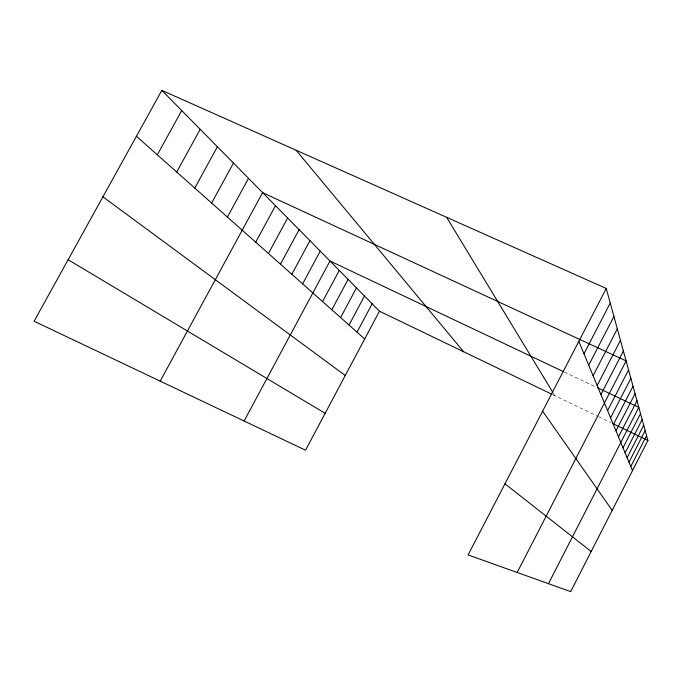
<?xml version="1.0" encoding="UTF-8"?>
<svg xmlns="http://www.w3.org/2000/svg" width="682" height="682" viewBox="0 0 682 682"><rect width="100%" height="100%" fill="white"/><g stroke="black" fill="none" stroke-linecap="round" stroke-linejoin="round"><path stroke-width="0.51" stroke-dasharray="3.41 2.56" d="M564.253 372.014L596.452 387.274M552.949 394.759L597.543 416.233M598.481 416.685L610.705 422.576M553.307 393.173L554.807 395.654"/><path stroke-width="1.02" d="M627.099 457.665L643.714 425.201M628.983 462.208L645.181 430.555M630.782 466.539L646.57 435.645M606.247 288.46L647.9 440.487L570.689 591.626L468.108 554.926L606.247 288.46L161.822 90.374L34.1 321.231L305.527 450.197L379.456 311.197L161.822 90.374M610.569 417.827L630.867 378.331M613.365 424.554L633.041 386.251M615.991 430.888L635.078 393.693M618.472 436.864L637.005 400.718M548.456 583.673L638.821 407.35L597.398 387.717M623.016 447.827L640.534 413.624M625.113 452.874L642.163 419.566M597.159 385.5L620.458 340.335M600.919 394.563L623.374 350.991M517.178 572.488L626.093 360.906L262.604 192.639L160.193 381.144M607.594 410.658L628.557 369.9M583.988 353.762L610.237 303.047M588.728 365.185L613.919 316.474M593.11 375.739L617.312 328.86M357.036 332.16L372.15 303.78M331.819 309.764L348.084 279.364M340.625 317.582L356.481 287.889M349.022 325.041L364.495 296.022M244.113 421.016L329.986 261.001L563.298 371.562M322.577 301.555L339.261 270.413M291.853 274.266L309.943 240.669M302.629 283.84L320.233 251.104M268.444 253.482L287.625 218.018M280.473 264.164L299.091 229.655M255.707 242.178L275.485 205.7M227.413 217.047L248.504 178.326M194.779 188.061L217.396 146.766M211.633 203.04L233.466 163.066M176.715 172.026L200.184 129.299M157.32 154.797L181.71 110.552M379.456 311.197L552.019 394.315M612.581 423.479L647.9 440.487M68.132 259.714L325.144 413.318M102.931 196.825L345.262 375.501M504.978 483.811L591.183 551.508M136.434 136.255L364.691 338.954M296.107 150.228L463.649 351.75M542.616 411.195L612.197 510.375M446.65 217.328L552.804 392.346M578.83 341.332L632.487 470.657"/></g></svg>
